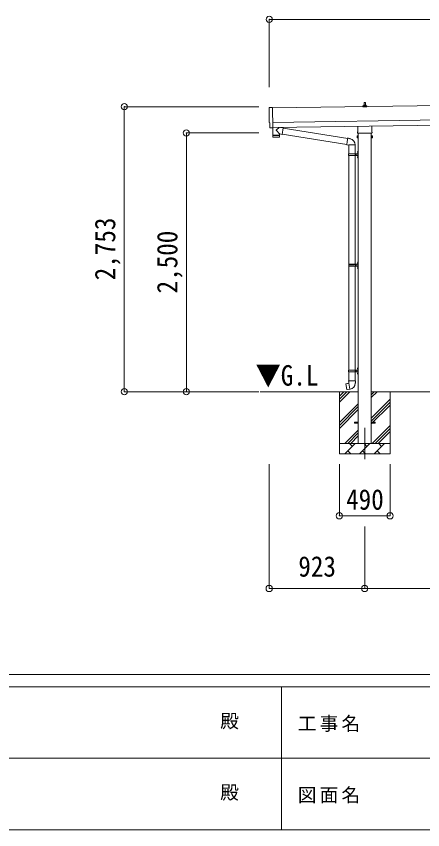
# Model space of a CAD drawing. Units: millimetres at full size, sheet at 1:60. Extents: x -16864 to 16864, y -11640 to 11640.
# Drawn here: x -3459 to 467, y -11640 to -3781 of the extents above; entities that cross this region are included whole.
import ezdxf
from ezdxf.enums import TextEntityAlignment as Align

# ---------------------------------------------------------------- set-up
doc = ezdxf.new("R2010")
doc.units = ezdxf.units.MM
doc.header["$LTSCALE"] = 60
doc.header["$PDMODE"] = 32
doc.header["$PDSIZE"] = 60
doc.linetypes.add('CHAIN1', pattern=[8, 5, -1, 1, -1])
for name, color, linetype, lineweight in [('0-1_Defpoints', 7, 'CHAIN1', 9), ('0-2_TEXT1', 4, 'Continuous', 9), ('0-3_SHAPE', 7, 'Continuous', 9), ('0-7_PARTS2', 7, 'Continuous', 9), ('0-8_TABLE1', 6, 'Continuous', 9), ('0-9_DIM1', 7, 'Continuous', 9), ('F-0', 7, 'Continuous', 9)]:
    doc.layers.add(name, color=color, linetype=linetype, lineweight=lineweight)
doc.styles.add('ＭＳ ゴシック', font='')
doc.styles.get('ＭＳ ゴシック').set_extended_font_data('MS Gothic')

msp = doc.modelspace()

# ---------------------------------------------------------------- linework, layer by layer
at = {"layer": '0-1_Defpoints'}
msp.add_line((-93.06, -7758.15), (-93.06, -8107.15), dxfattribs=at)
at = {"layer": '0-2_TEXT1'}
for p, q in [((4647.01, -4585.46), (-983.46, -4665.89)), ((-98.75, -4638.89), (-98.03, -4615.37)), ((-97.03, -4614.39), (-88.48, -4614.39)), ((-87.48, -4615.37), (-86.75, -4638.89)), ((-111, -4654.39), (-111, -4646.68)), ((-74.5, -4654.39), (-111, -4654.39)), ((-110.62, -4645.89), (-74.89, -4645.89)), ((-110.24, -4645.71), (-103.52, -4644.08)), ((-103.14, -4643.89), (-82.37, -4643.89)), ((-102.75, -4643.11), (-102.75, -4638.89)), ((-101.75, -4638.89), (-83.75, -4638.89)), ((-82.75, -4643.11), (-82.75, -4638.89)), ((-75.27, -4645.71), (-81.99, -4644.08)), ((-74.5, -4654.39), (-74.5, -4646.68)), ((-981.46, -4805.88), (4649.01, -4725.44)), ((-980.74, -4855.87), (4649.72, -4775.44)), ((-1000.32, -4859.92), (-1007.24, -4859.66)), ((-161.36, -4898.38), (-161.36, -4844.17)), ((-24.76, -4842.22), (-24.76, -4898.38)), ((-167.06, -4936.65), (-166.3, -4935.34)), ((-167.06, -4936.65), (-167.06, -4953.65)), ((-160.06, -4940.25), (-166.3, -4940.25)), ((-160.06, -4950.06), (-166.3, -4950.06)), ((-163.06, -4907.15), (-163.06, -4901.65)), ((-25.12, -4910.65), (-161, -4910.65)), ((-155.56, -4910.65), (-155.56, -7908.15)), ((-30.56, -7908.15), (-30.56, -4910.65)), ((-26.06, -4940.25), (-19.82, -4940.25)), ((-26.06, -4950.06), (-19.82, -4950.06)), ((-23.06, -4901.65), (-23.06, -4907.15)), ((-19.06, -4936.65), (-19.82, -4935.34)), ((-19.06, -4936.65), (-19.06, -4953.65)), ((-167.06, -4953.65), (-166.3, -4954.97)), ((-160.06, -4954.97), (-166.3, -4954.97)), ((-157.56, -4954.35), (-160.06, -4954.35)), ((-28.56, -4954.35), (-26.06, -4954.35)), ((-26.06, -4954.97), (-19.82, -4954.97)), ((-19.06, -4953.65), (-19.82, -4954.97)), ((-193.06, -7703.65), (-155.56, -7703.65)), ((-193.06, -7712.65), (-193.06, -7703.65)), ((-193.06, -7703.65), (-155.56, -7703.65)), ((-193.06, -7712.65), (-193.06, -7703.65)), ((-193.06, -7712.65), (-155.56, -7712.65)), ((-193.06, -7712.65), (-155.56, -7712.65)), ((-30.56, -7703.65), (6.94, -7703.65)), ((-30.56, -7703.65), (6.94, -7703.65)), ((-30.56, -7712.65), (6.94, -7712.65)), ((-30.56, -7712.65), (6.94, -7712.65)), ((6.94, -7712.65), (6.94, -7703.65)), ((6.94, -7712.65), (6.94, -7703.65))]:
    msp.add_line(p, q, dxfattribs=at)
for points in [[(-1015.07, -4662.91), (-983.53, -4660.81), (-980.7, -4858.64)], [(-1010.12, -4856.71), (-1010.8, -4809.68), (-1011.4, -4809.69)], [(-999.58, -4859.64), (-998.92, -4859), (-980.69, -4859.64)], [(-160.06, -4954.97), (-160.06, -4935.34), (-166.3, -4935.34)], [(-160.06, -4954.35), (-160.06, -4935.95), (-157.56, -4935.95)], [(-26.06, -4954.35), (-26.06, -4935.95), (-28.56, -4935.95)], [(-26.06, -4954.97), (-26.06, -4935.34), (-19.82, -4935.34)]]:
    msp.add_lwpolyline(points, dxfattribs=at)
for points in [[(-157.56, -4955.65), (-157.56, -4934.65), (-155.56, -4934.65), (-155.56, -4955.65)], [(-28.56, -4955.65), (-28.56, -4934.65), (-30.56, -4934.65), (-30.56, -4955.65)]]:
    msp.add_lwpolyline(points, close=True, dxfattribs=at)
for centre, radius, start, end in [((-98.67, -4639.53), 4.13, 90, 171.17633), ((-97.03, -4615.39), 1, 90, 178.60509), ((-89.42, -4638.89), 4.83, 133.60282, 180), ((-96.09, -4638.89), 4.83, 0, 46.39718), ((-88.48, -4615.39), 1, 1.39491, 90), ((-86.84, -4639.53), 4.13, 8.82367, 90), ((-110, -4646.68), 1, 103.62699, 180), ((-103.75, -4643.11), 1, 283.62699, 0), ((-101.75, -4639.89), 1, 90, 180), ((-83.75, -4639.89), 1, 0, 90), ((-81.75, -4643.11), 1, 180, 256.37301), ((-75.5, -4646.68), 1, 0, 76.37301), ((-162.71, -4937.79), 4.34, 145.61575, 214.38425), ((-150.82, -4945.15), 16.24, 162.41205, 197.58795), ((-162.71, -4952.51), 4.34, 145.61575, 214.38425), ((-159.06, -4901.65), 4, 125.09963, 180), ((-159.06, -4907.15), 4, 180, 194.47751), ((-159.06, -4907.15), 4, 194.47751, 241.04498), ((-27.06, -4907.15), 4, 298.95502, 345.52249), ((-27.06, -4901.65), 4, 0, 54.90037), ((-27.06, -4907.15), 4, 345.52249, 0), ((-35.3, -4945.15), 16.24, 342.41205, 17.58795), ((-23.4, -4937.79), 4.34, 325.61575, 34.38425), ((-23.4, -4952.51), 4.34, 325.61575, 34.38425)]:
    msp.add_arc(centre, radius, start, end, dxfattribs=at)
for centre, major_axis, ratio, start_param, end_param in [((-1014.87, -4665.9), (-3, -0.04), 0.99863, 4.7647489, 6.2979817), ((-5779.24, -4804.4), (4762.89, 68.04), 0.99863, 6.2686928, 6.2979817), ((-1011.46, -4805.29), (-4.41, -0.06), 0.99863, 6.2686928, 7.8539816), ((-1007.12, -4856.66), (-2.15, -2.1), 0.9974, 5.5252311, 7.0411395), ((-1000.28, -4858.92), (-0.717, -0.7), 0.9974, 0.7579542, 1.5707963)]:
    msp.add_ellipse(centre, major_axis=major_axis, ratio=ratio, start_param=start_param, end_param=end_param, dxfattribs=at)
at = {"layer": '0-3_SHAPE'}
for p, q in [((-155.56, -7408.15), (-1104.5, -7408.15)), ((-338.06, -7408.15), (-338.06, -8008.15)), ((-338.06, -7451.63), (-294.58, -7408.15)), ((-338.06, -7479.92), (-266.29, -7408.15)), ((-338.06, -7508.2), (-238.01, -7408.15)), ((1744.44, -7408.15), (-30.56, -7408.15)), ((-30.56, -7436.98), (-1.73, -7408.15)), ((-30.56, -7465.26), (26.55, -7408.15)), ((151.94, -7408.15), (151.94, -8008.15)), ((-338.06, -7706.19), (-155.56, -7523.69)), ((-30.56, -7663.25), (151.94, -7480.75)), ((-30.56, -7691.54), (151.94, -7509.04)), ((-30.56, -7719.82), (151.94, -7537.32)), ((-338.06, -7734.48), (-155.56, -7551.98)), ((-338.06, -7762.76), (-155.56, -7580.26)), ((-285.46, -7908.15), (-155.56, -7778.25)), ((-20.9, -7908.15), (151.94, -7735.31)), ((7.38, -7908.15), (151.94, -7763.59)), ((-257.18, -7908.15), (-155.56, -7806.54)), ((-228.89, -7908.15), (-155.56, -7834.82)), ((35.67, -7908.15), (151.94, -7791.88)), ((-338.06, -7908.15), (151.94, -7908.15)), ((-284.48, -8008.15), (-184.48, -7908.15)), ((-213.03, -7936.71), (-241.59, -7908.15)), ((-143.06, -8008.15), (-43.06, -7908.15)), ((-71.61, -7936.71), (-100.17, -7908.15)), ((-1.64, -8008.15), (98.36, -7908.15)), ((69.81, -7936.71), (41.26, -7908.15)), ((151.94, -8008.15), (-338.06, -8008.15)), ((-255.93, -7979.6), (-227.37, -8008.15)), ((-114.51, -7979.6), (-85.95, -8008.15)), ((26.92, -7979.6), (55.47, -8008.15))]:
    msp.add_line(p, q, dxfattribs=at)
at = {"layer": '0-8_TABLE1'}
for p, q in [((-1016.06, -3810.51), (-1016.06, -4464.84)), ((10332.94, -3810.51), (-1016.06, -3810.51)), ((-2416.06, -4654.86), (-1115.37, -4654.86)), ((-2416.06, -4654.86), (-2416.06, -7408.15)), ((-1816.06, -4908.15), (-1115.37, -4908.15)), ((-1816.06, -4908.15), (-1816.06, -7408.15)), ((-2416.06, -7408.15), (-1115.37, -7408.15)), ((-1016.37, -9309.15), (-1016.37, -8107.15)), ((-338.06, -8607.15), (-338.06, -8107.15)), ((151.94, -8607.15), (151.94, -8107.15)), ((-338.06, -8607.15), (151.94, -8607.15)), ((-93.06, -9309.15), (-93.06, -8709.15)), ((-93.06, -9309.15), (-1016.37, -9309.15)), ((1806.94, -9309.15), (-93.06, -9309.15))]:
    msp.add_line(p, q, dxfattribs=at)
for p in [(-1016.06, -3810.51), (-2416.06, -4654.86), (-1816.06, -4908.15), (-2416.06, -7408.15), (-1816.06, -7408.15), (-338.06, -8607.15), (151.94, -8607.15), (-1016.37, -9309.15), (-93.06, -9309.15)]:
    msp.add_point(p, dxfattribs=at)
at = {"layer": '0-9_DIM1'}
for p, q in [((-980.7, -4858.64), (-980.69, -4859.64)), ((-919.3, -4855), (-946.95, -4877.51)), ((-881.68, -4859), (-907.52, -4854.83)), ((-881.68, -4859), (-891.84, -4921.89)), ((-881.97, -4860.84), (-256.62, -4960.4)), ((-980.06, -4931.87), (-979.64, -4944.92)), ((-919.06, -4947), (-976.6, -4947.82)), ((-975.57, -4930.81), (-975.54, -4931.81)), ((-916.25, -4917.94), (-947.12, -4884.84)), ((-920.58, -4930.02), (-920.58, -4931.02)), ((-916.25, -4917.94), (-891.84, -4921.89)), ((-916.25, -4917.94), (-916.08, -4929.96)), ((-891.55, -4920.07), (-267.04, -5019.5)), ((-267.36, -5021.32), (-261.83, -4989.95)), ((-267.36, -5021.32), (-266.97, -5023.57)), ((-267.36, -5021.32), (-262.21, -5022.13)), ((-266.97, -5023.57), (-263.4, -5024.2)), ((-263.4, -5024.2), (-262.21, -5022.13)), ((-262.21, -5022.13), (-247.61, -5024.45)), ((-256.3, -4958.58), (-261.83, -4989.95)), ((-256.3, -4958.58), (-255.16, -4956.6)), ((-255.16, -4956.6), (-251.6, -4957.23)), ((-251.6, -4957.23), (-251.18, -4959.58)), ((-247.61, -5024.45), (-245.4, -5023.46)), ((-185.1, -5023.86), (-246.29, -5023.86)), ((-245.56, -5023.86), (-245.56, -5109.07)), ((-236.67, -4962.4), (-234.98, -4964.03)), ((-234.98, -4964.03), (-232.87, -4964.48)), ((-185.56, -5023.86), (-185.56, -5109.07)), ((-161.86, -5091.92), (-159.82, -5092.92)), ((-160.59, -5089.92), (-159.96, -5089.92)), ((-160.59, -5089.92), (-160.59, -5098.22)), ((-160.59, -5098.22), (-159.96, -5098.22)), ((-159.96, -5089.92), (-159.96, -5098.22)), ((-159.96, -5089.92), (-159.56, -5090.32)), ((-159.96, -5098.22), (-159.56, -5097.82)), ((-159.82, -5092.92), (-159.2, -5094.07)), ((-159.56, -5086.07), (-156.56, -5084.57)), ((-159.56, -5086.07), (-159.56, -5118.07)), ((-159.56, -5090.32), (-159.56, -5097.82)), ((-156.56, -5084.57), (-156.56, -5118.07)), ((-156.56, -5084.57), (-155.56, -5084.57)), ((-155.56, -5084.57), (-155.56, -5118.07)), ((-248.56, -5111.07), (-198.23, -5111.07)), ((-248.56, -5125.07), (-198.23, -5125.07)), ((-247.56, -5109.07), (-161.56, -5109.07)), ((-247.56, -5109.07), (-247.56, -5111.07)), ((-247.56, -5127.07), (-247.56, -5125.07)), ((-247.56, -5127.07), (-161.56, -5127.07)), ((-245.56, -5127.07), (-245.56, -6176.65)), ((-188.56, -5109.07), (-188.56, -5113.57)), ((-188.56, -5113.57), (-186.56, -5113.57)), ((-188.56, -5127.07), (-188.56, -5122.57)), ((-188.56, -5122.57), (-186.56, -5122.57)), ((-186.56, -5113.57), (-186.56, -5118.07)), ((-186.56, -5122.57), (-186.56, -5118.07)), ((-185.56, -5127.07), (-185.56, -6176.65)), ((-180.56, -5109.07), (-180.56, -5118.07)), ((-180.56, -5113.57), (-177.56, -5113.57)), ((-180.56, -5127.07), (-180.56, -5118.07)), ((-180.56, -5122.57), (-177.56, -5122.57)), ((-177.56, -5113.57), (-177.56, -5118.07)), ((-177.56, -5122.57), (-177.56, -5118.07)), ((-161.86, -5139.92), (-159.82, -5140.92)), ((-160.59, -5137.92), (-159.96, -5137.92)), ((-160.59, -5137.92), (-160.59, -5146.22)), ((-160.59, -5146.22), (-159.96, -5146.22)), ((-159.96, -5137.92), (-159.96, -5146.22)), ((-159.96, -5137.92), (-159.56, -5138.32)), ((-159.96, -5146.22), (-159.56, -5145.82)), ((-159.82, -5140.92), (-159.2, -5142.07)), ((-159.56, -5150.07), (-159.56, -5118.07)), ((-159.56, -5138.32), (-159.56, -5145.82)), ((-159.56, -5150.07), (-156.56, -5151.57)), ((-156.56, -5151.57), (-156.56, -5118.07)), ((-156.56, -5151.57), (-155.56, -5151.57)), ((-155.56, -5151.57), (-155.56, -5118.07)), ((-246.06, -6178.65), (-195.73, -6178.65)), ((-246.06, -6192.65), (-195.73, -6192.65)), ((-245.56, -6194.65), (-245.56, -7199.15)), ((-245.06, -6176.65), (-245.06, -6178.65)), ((-245.06, -6176.65), (-161.56, -6176.65)), ((-245.06, -6194.65), (-245.06, -6192.65)), ((-245.06, -6194.65), (-161.56, -6194.65)), ((-186.06, -6176.65), (-186.06, -6181.15)), ((-186.06, -6181.15), (-184.06, -6181.15)), ((-186.06, -6194.65), (-186.06, -6190.15)), ((-186.06, -6190.15), (-184.06, -6190.15)), ((-185.56, -6194.65), (-185.56, -7199.15)), ((-184.06, -6181.15), (-184.06, -6185.65)), ((-184.06, -6190.15), (-184.06, -6185.65)), ((-178.06, -6176.65), (-178.06, -6185.65)), ((-178.06, -6181.15), (-175.06, -6181.15)), ((-178.06, -6194.65), (-178.06, -6185.65)), ((-178.06, -6190.15), (-175.06, -6190.15)), ((-175.06, -6181.15), (-175.06, -6185.65)), ((-175.06, -6190.15), (-175.06, -6185.65)), ((-161.86, -6159.51), (-159.82, -6160.5)), ((-161.86, -6207.51), (-159.82, -6208.5)), ((-160.59, -6157.5), (-159.96, -6157.5)), ((-160.59, -6157.5), (-160.59, -6165.8)), ((-160.59, -6165.8), (-159.96, -6165.8)), ((-160.59, -6205.5), (-159.96, -6205.5)), ((-160.59, -6205.5), (-160.59, -6213.8)), ((-159.96, -6157.5), (-159.96, -6165.8)), ((-159.96, -6157.5), (-159.56, -6157.9)), ((-159.96, -6165.8), (-159.56, -6165.4)), ((-159.96, -6205.5), (-159.96, -6213.8)), ((-159.96, -6205.5), (-159.56, -6205.9)), ((-159.82, -6160.5), (-159.2, -6161.65)), ((-159.82, -6208.5), (-159.2, -6209.65)), ((-159.56, -6153.65), (-156.56, -6152.15)), ((-159.56, -6153.65), (-159.56, -6185.65)), ((-159.56, -6157.9), (-159.56, -6165.4)), ((-159.56, -6217.65), (-159.56, -6185.65)), ((-159.56, -6205.9), (-159.56, -6213.4)), ((-156.56, -6152.15), (-156.56, -6185.65)), ((-156.56, -6152.15), (-155.56, -6152.15)), ((-156.56, -6219.15), (-156.56, -6185.65)), ((-155.56, -6152.15), (-155.56, -6185.65)), ((-155.56, -6219.15), (-155.56, -6185.65)), ((-160.59, -6213.8), (-159.96, -6213.8)), ((-159.96, -6213.8), (-159.56, -6213.4)), ((-159.56, -6217.65), (-156.56, -6219.15)), ((-156.56, -6219.15), (-155.56, -6219.15)), ((-248.56, -7201.15), (-198.23, -7201.15)), ((-248.56, -7215.15), (-198.23, -7215.15)), ((-247.56, -7199.15), (-161.56, -7199.15)), ((-247.56, -7199.15), (-247.56, -7201.15)), ((-247.56, -7217.15), (-247.56, -7215.15)), ((-247.56, -7217.15), (-161.56, -7217.15)), ((-245.56, -7217.15), (-245.56, -7302.08)), ((-188.56, -7199.15), (-188.56, -7203.65)), ((-188.56, -7203.65), (-186.56, -7203.65)), ((-188.56, -7217.15), (-188.56, -7212.65)), ((-188.56, -7212.65), (-186.56, -7212.65)), ((-186.56, -7203.65), (-186.56, -7208.15)), ((-186.56, -7212.65), (-186.56, -7208.15)), ((-185.56, -7217.15), (-185.56, -7302.08)), ((-180.56, -7199.15), (-180.56, -7208.15)), ((-180.56, -7203.65), (-177.56, -7203.65)), ((-180.56, -7217.15), (-180.56, -7208.15)), ((-180.56, -7212.65), (-177.56, -7212.65)), ((-177.56, -7203.65), (-177.56, -7208.15)), ((-177.56, -7212.65), (-177.56, -7208.15)), ((-161.86, -7182.01), (-159.82, -7183)), ((-161.86, -7230.01), (-159.82, -7231)), ((-160.59, -7180), (-159.96, -7180)), ((-160.59, -7180), (-160.59, -7188.3)), ((-160.59, -7188.3), (-159.96, -7188.3)), ((-160.59, -7228), (-159.96, -7228)), ((-160.59, -7228), (-160.59, -7236.3)), ((-159.96, -7180), (-159.96, -7188.3)), ((-159.96, -7180), (-159.56, -7180.4)), ((-159.96, -7188.3), (-159.56, -7187.9)), ((-159.96, -7228), (-159.96, -7236.3)), ((-159.96, -7228), (-159.56, -7228.4)), ((-159.82, -7183), (-159.2, -7184.15)), ((-159.56, -7176.15), (-156.56, -7174.65)), ((-159.56, -7176.15), (-159.56, -7208.15)), ((-159.56, -7180.4), (-159.56, -7187.9)), ((-159.56, -7240.15), (-159.56, -7208.15)), ((-159.56, -7228.4), (-159.56, -7235.9)), ((-156.56, -7174.65), (-156.56, -7208.15)), ((-156.56, -7174.65), (-155.56, -7174.65)), ((-156.56, -7241.65), (-156.56, -7208.15)), ((-155.56, -7174.65), (-155.56, -7208.15)), ((-155.56, -7241.65), (-155.56, -7208.15)), ((-247.41, -7302.08), (-249.56, -7302.86)), ((-249.56, -7302.86), (-249.56, -7306.48)), ((-249.56, -7306.48), (-247.32, -7307.3)), ((-247.41, -7302.08), (-215.56, -7302.08)), ((-247.41, -7302.08), (-247.32, -7307.3)), ((-247.32, -7307.3), (-247.06, -7322.08)), ((-183.71, -7302.08), (-215.56, -7302.08)), ((-181.56, -7306.48), (-183.8, -7307.3)), ((-183.71, -7302.08), (-181.56, -7302.86)), ((-181.56, -7302.86), (-181.56, -7306.48)), ((-160.59, -7236.3), (-159.96, -7236.3)), ((-159.96, -7236.3), (-159.56, -7235.9)), ((-159.82, -7231), (-159.2, -7232.15)), ((-159.56, -7240.15), (-156.56, -7241.65)), ((-156.56, -7241.65), (-155.56, -7241.65)), ((-274.02, -7330.53), (-274.83, -7331.7)), ((-274.83, -7331.7), (-265.21, -7386.26)), ((-246.15, -7325.28), (-274.02, -7330.53)), ((-261.28, -7327.93), (-261.49, -7328.17)), ((-251.18, -7385.17), (-251.47, -7385.02)), ((-247.06, -7322.08), (-245.71, -7324.08)), ((-235.8, -7382.58), (-245.93, -7325.1)), ((-245.91, -7324.28), (-245.91, -7324.99)), ((-245.71, -7324.08), (-245.74, -7324.09)), ((-235.49, -7383.34), (-235.73, -7382.68)), ((-185.37, -7324.02), (-185.45, -7326.18)), ((-184.06, -7322.08), (-185.37, -7324.02))]:
    msp.add_line(p, q, dxfattribs=at)
for points in [[(-981.09, -4859.63), (-980.07, -4930.87), (-916.08, -4929.96)], [(-916.11, -4944.01), (-916.06, -4930.96), (-980.06, -4931.87)], [(-256.3, -4958.58), (-251.18, -4959.58), (-236.67, -4962.4)], [(-161.86, -5096.22), (-159.82, -5095.22), (-159.2, -5094.07)], [(-161.86, -5144.22), (-159.82, -5143.22), (-159.2, -5142.07)], [(-161.86, -6163.8), (-159.82, -6162.8), (-159.2, -6161.65)], [(-161.86, -6211.8), (-159.82, -6210.8), (-159.2, -6209.65)], [(-161.86, -7186.3), (-159.82, -7185.3), (-159.2, -7184.15)], [(-183.71, -7302.08), (-183.8, -7307.3), (-184.06, -7322.08)], [(-161.86, -7234.3), (-159.82, -7233.3), (-159.2, -7232.15)], [(-236.06, -7382.48), (-264.05, -7387.08), (-265.21, -7386.26)], [(-259.03, -7327.71), (-259.31, -7327.56), (-261.28, -7327.93)], [(-249, -7384.61), (-249.21, -7384.85), (-251.18, -7385.17)]]:
    msp.add_lwpolyline(points, dxfattribs=at)
for centre, radius, start, end in [((-976.64, -4944.82), 3, 181.81845, 270.86677), ((-943.63, -4881.25), 5, 131.47396, 225.79244), ((-919.11, -4944), 3, 270.81845, 359.81845), ((-245.4, -5023.46), 60.3, 359.62495, 78), ((-156.26, -5094.07), 6, 136.21765, 223.78235), ((-161.56, -5107.07), 2, 270, 359.99998), ((-199.81, -5118.07), 49.25, 171.82876, 180.00002), ((-199.81, -5118.07), 49.25, 180.00002, 188.17127), ((-198.23, -5109.07), 2, 270, 359.99998), ((-198.23, -5127.07), 2, 0.00005, 90.00004), ((-156.26, -5142.07), 6, 136.21765, 223.78235), ((-161.56, -5129.07), 2, 0.00005, 90.00004), ((-197.31, -6185.65), 49.25, 171.82876, 180.00002), ((-197.31, -6185.65), 49.25, 180.00002, 188.17127), ((-195.73, -6176.65), 2, 270, 359.99998), ((-195.73, -6194.65), 2, 0.00005, 90.00004), ((-156.26, -6161.65), 6, 136.21765, 223.78235), ((-156.26, -6209.65), 6, 136.21765, 223.78235), ((-161.56, -6174.65), 2, 270, 359.99998), ((-161.56, -6196.65), 2, 0.00005, 90.00004), ((-199.81, -7208.15), 49.25, 171.82876, 180.00002), ((-199.81, -7208.15), 49.25, 180.00002, 188.17127), ((-198.23, -7199.15), 2, 270, 359.99998), ((-198.23, -7217.15), 2, 0.00005, 90.00004), ((-156.26, -7184.15), 6, 136.21765, 223.78235), ((-156.26, -7232.15), 6, 136.21765, 223.78235), ((-161.56, -7197.15), 2, 270, 359.99998), ((-161.56, -7219.15), 2, 0.00005, 90.00004), ((-246.21, -7324.99), 0.3, 280.66842, 0), ((-245.71, -7324.28), 0.2, 100, 180), ((-236.02, -7382.78), 0.3, 20, 99.33158), ((-235.3, -7383.27), 0.2, 200, 279.96938), ((-245.71, -7324.08), 60.3, 279.96938, 358)]:
    msp.add_arc(centre, radius, start, end, dxfattribs=at)
at = {"layer": 'F-0', "color": 5, "lineweight": 5}
for p, q in [((-16864.12, -10140), (16015.88, -10140)), ((-16864.12, -10260), (10682.37, -10260)), ((-897.63, -10260), (-897.63, -11640)), ((-6897.63, -10950), (5402.37, -10950)), ((-16864.12, -11640), (16015.88, -11640))]:
    msp.add_line(p, q, dxfattribs=at)

# ---------------------------------------------------------------- texts
at = {"layer": '0-7_PARTS2', "style": 'ＭＳ ゴシック', "width": 0.9}
msp.add_text('▼G.L', height=197.9, dxfattribs=at).set_placement((-1147.23, -7408.44), align=Align.BOTTOM_LEFT)
at = {"layer": '0-8_TABLE1', "color": 7, "style": 'ＭＳ ゴシック', "width": 0.9}
for s, p in [('2,753', (-2443.56, -6331.51)), ('2,500', (-1843.56, -6458.15))]:
    msp.add_text(s, height=197.9, rotation=90, dxfattribs=at).set_placement(p, align=Align.BOTTOM_LEFT)
for s, p in [('490', (-273.06, -8607.15)), ('923', (-734.71, -9254.15))]:
    msp.add_text(s, height=197.9, dxfattribs=at).set_placement(p, align=Align.BOTTOM_LEFT)
at = {"layer": 'F-0', "style": 'ＭＳ ゴシック'}
for p in [(-1489.06, -10695), (-1489.06, -11385)]:
    msp.add_text('殿', height=132, dxfattribs=at).set_placement(p, align=Align.BOTTOM_LEFT)
at = {"layer": 'F-0', "char_height": 132, "attachment_point": 7, "style": 'ＭＳ ゴシック'}
for s, insert in [('\\T1.17;工事名', (-739.42, -10695)), ('\\T1.17;図面名', (-739.42, -11385))]:
    msp.add_mtext(s, dxfattribs=dict(at, insert=insert))

doc.saveas('drawing.dxf')
